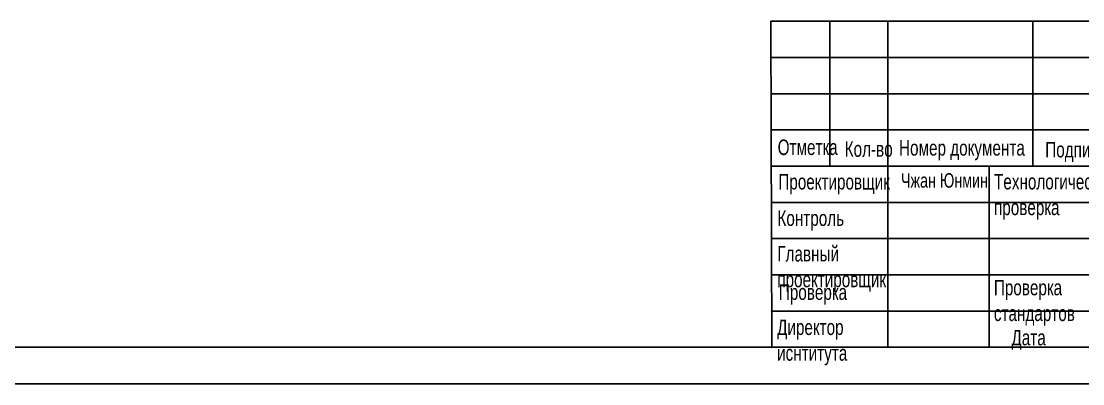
# Model space of a CAD drawing. Header units: millimetres. Extents: x 0 to 18900, y -513 to 13365.
# Drawn here: x 6018 to 12554, y 0 to 2234 of the extents above; entities that cross this region are included whole.
import ezdxf

# ---------------------------------------------------------------- set-up
doc = ezdxf.new("R2010")
doc.units = ezdxf.units.MM
doc.header["$LTSCALE"] = 450
doc.header["$MEASUREMENT"] = 0
doc.linetypes.add('F', pattern=[0.75, 0.5, -0.25])
for name, color, linetype in [('01', 7, 'Continuous'), ('02', 1, 'Continuous'), ('04', 2, 'F'), ('THICK', 7, 'Continuous')]:
    doc.layers.add(name, color=color, linetype=linetype)
doc.styles.get("Standard").update_dxf_attribs({"font": 'isocp', "width": 0.707, "bigfont": 'intecad.shx'})

# ---------------------------------------------------------------- blocks, each defined once
blk = doc.blocks.new('*U146')
at = {"layer": '01'}
blk.add_lwpolyline([(25, 5), (415, 5)], dxfattribs=at)
at = {"layer": '02'}
blk.add_lwpolyline([(0, 0), (420, 0)], dxfattribs=at)

msp = doc.modelspace()

# ---------------------------------------------------------------- linework, layer by layer
at = {"layer": 'THICK'}
for p, q in [((10632.846, 2234.015), (10638.94, 225)), ((10632.846, 2234.015), (18675, 2234.015)), ((10995.983, 2233.046), (10995.983, 2234.015)), ((10996.098, 1341.119), (10996.098, 2234.015)), ((11353.256, 225), (11353.256, 2234.015)), ((12246.152, 1341.119), (12246.152, 2234.015)), ((10638.94, 1564.343), (13317.627, 1564.343)), ((10638.94, 1341.119), (13317.627, 1341.119)), ((11978.283, 225), (11978.283, 1341.119)), ((10638.94, 225), (18675, 225))]:
    msp.add_line(p, q, dxfattribs=at)
at = {"layer": 'THICK', "color": 3}
for p, q in [((10638.94, 2010.791), (13317.627, 2010.791)), ((10638.94, 1787.567), (13317.627, 1787.567)), ((10638.94, 1117.896), (13317.627, 1117.896)), ((10638.94, 894.672), (13317.627, 894.672)), ((10638.94, 671.448), (13317.627, 671.448)), ((10638.94, 448.224), (13317.627, 448.224))]:
    msp.add_line(p, q, dxfattribs=at)
for p in [(10638.94, 448.224), (10638.94, 225)]:
    msp.add_point(p, dxfattribs=at)

# ---------------------------------------------------------------- block references
at = {"layer": '04', "xscale": 45, "yscale": 45, "zscale": 45}
msp.add_blockref('*U146', (0, 0), dxfattribs=at)

# ---------------------------------------------------------------- texts
at = {"insert": (11434.817, 1297.482), "char_height": 89.0842, "attachment_point": 1}
msp.add_mtext('{\\fArial|b0|i0|c204|p34;\\C3;Чжан Юнмин}', dxfattribs=at)
at = {"layer": '01', "char_height": 95.19397, "attachment_point": 1}
for s, insert in [('{\\fArial|b0|i0|c204|p34;Отметка}', (10675.397, 1504.865)), ('{\\fArial|b0|i0|c204|p34;Кол-во}', (11088.223, 1493.914)), ('{\\fArial|b0|i0|c204|p34;Номер документа}', (11422.618, 1501.239)), ('{\\fArial|b0|i0|c204|p34;Подпись}', (12323.049, 1490.264)), ('{\\fArial|b0|i0|c204|p34;Проектировщик}', (10679.586, 1292.229)), ('{\\fArial|b0|i0|c204|p34;Технологическая\\Pпроверка}', (12007.529, 1292.945)), ('{\\fArial|b0|i0|c204|p34;Контроль}', (10674.119, 1068.003)), ('{\\fArial|b0|i0|c204|p34;Главный\\Pпроектировщик}', (10673.276, 848.898)), ('{\\fArial|b0|i0|c204|p34;Проверка}', (10682.579, 612.147)), ('{\\fArial|b0|i0|c204|p34;Проверка\\Pстандартов}', (12006.617, 640.43)), ('{\\fArial|b0|i0|c204|p34;Директор\\Pиснтитута}', (10671.811, 395.861)), ('{\\fArial|b0|i0|c204|p34;Дата}', (12114.773, 332.234))]:
    msp.add_mtext(s, dxfattribs=dict(at, insert=insert))

doc.saveas('drawing.dxf')
